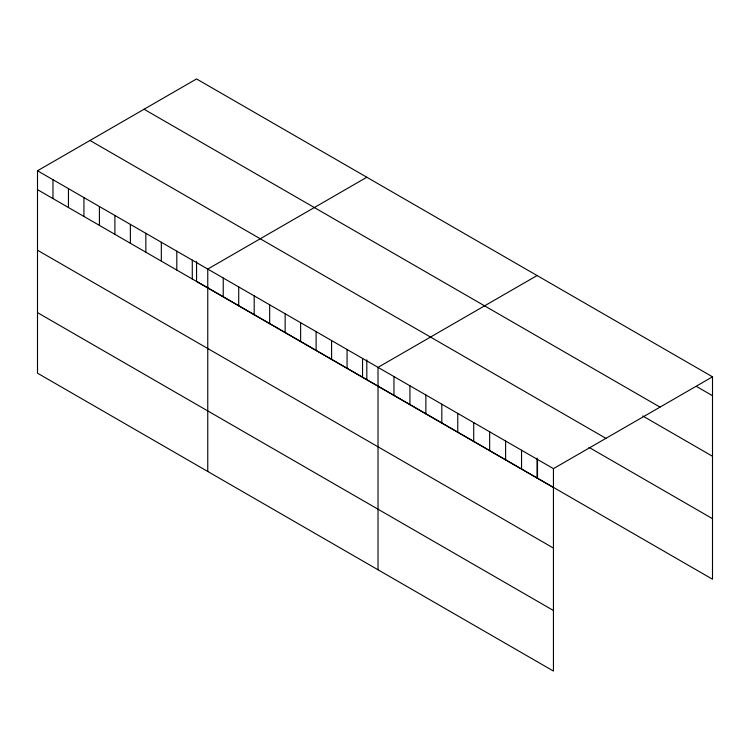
<?xml version="1.0" encoding="UTF-8"?>
<svg xmlns="http://www.w3.org/2000/svg" width="750" height="750" viewBox="0 0 750 750"><rect width="100%" height="100%" fill="white"/><g stroke="black" fill="none" stroke-linecap="round" stroke-linejoin="round"><path stroke-width="1.12" d="M37.5 170.775L553.444 468.647L553.444 671.062L37.5 373.181L37.5 170.775L196.556 78.938L712.5 376.819L712.5 579.225L196.556 281.353L196.556 261.553M366.816 177.244L207.759 269.072L207.759 471.478M537.075 275.541L378.019 367.369L378.019 569.784M553.444 468.647L712.5 376.819M696.553 386.494L712.5 395.7M144.066 109.247L660.009 407.119M642.731 415.978L712.5 456.262M89.991 140.466L605.934 438.347M588.909 447.309L712.5 518.663M37.5 189.647L553.444 487.528M37.5 250.219L553.444 548.091M37.5 312.619L553.444 610.491M537.497 459.441L537.497 478.322M537.075 458.147L537.075 477.947M521.55 450.234L521.55 469.116M505.603 441.028L505.603 459.909M489.656 431.822L489.656 450.703M473.709 422.616L473.709 441.488M457.762 413.409L457.762 432.281M441.816 404.203L441.816 423.075M425.869 394.988L425.869 413.869M409.922 385.781L409.922 404.662M393.966 376.575L393.966 395.456M366.816 359.85L366.816 379.65M362.541 358.434L362.541 377.316M347.062 349.5L347.062 368.372M331.584 340.566L331.584 359.438M316.106 331.622L316.106 350.503M300.628 322.688L300.628 341.569M285.15 313.753L285.15 332.634M269.672 304.819L269.672 323.691M254.194 295.875L254.194 314.756M238.716 286.941L238.716 305.822M223.238 278.006L223.238 296.887M192.281 260.138L192.281 279.009M176.803 251.194L176.803 270.075M161.325 242.259L161.325 261.141M145.847 233.325L145.847 252.206M130.369 224.391L130.369 243.272M114.891 215.456L114.891 234.328M99.413 206.512L99.413 225.394M83.934 197.578L83.934 216.459M68.456 188.644L68.456 207.525M52.978 179.709L52.978 198.591"/></g></svg>
